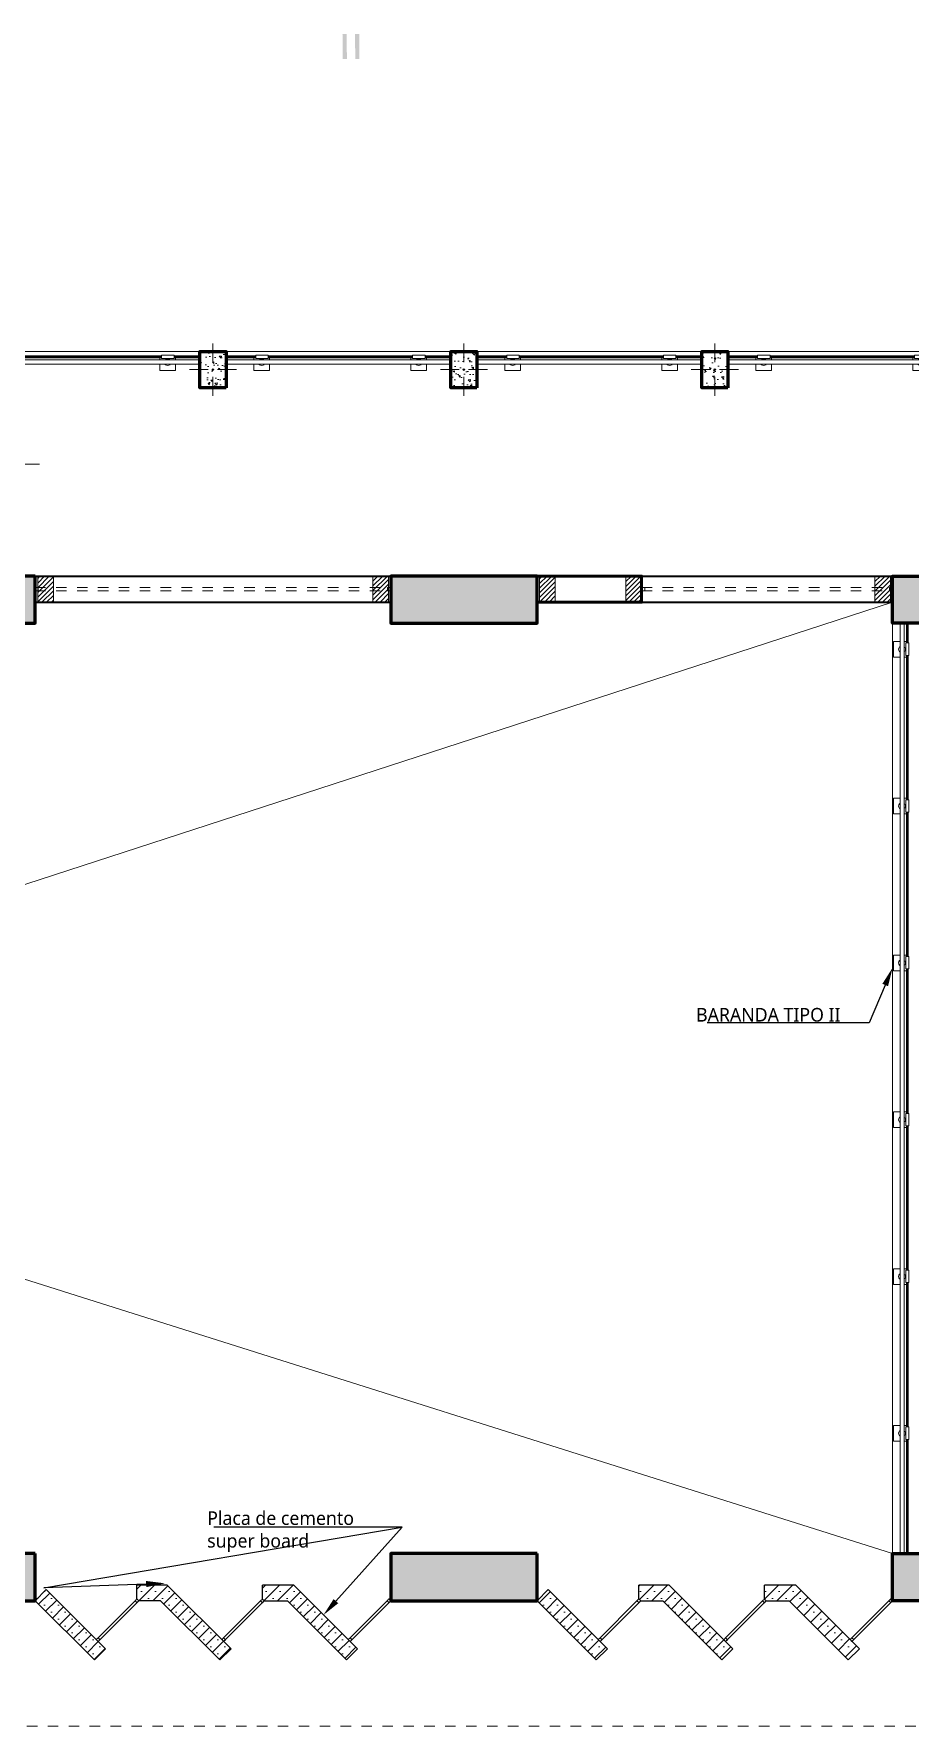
# Model space of a CAD drawing. Header units: metres. Extents: x 28 to 239, y -1 to 113.
# Drawn here: x 73.01 to 81.39, y 33.1 to 49.29 of the extents above; entities that cross this region are included whole.
import ezdxf
from ezdxf import colors
from ezdxf.entities.mleader import LeaderData, LeaderLine
from ezdxf.math import Vec2, Vec3

# ---------------------------------------------------------------- set-up
doc = ezdxf.new("R2010")
doc.units = ezdxf.units.M
doc.linetypes.add('DASHED2', pattern=[0.375, 0.25, -0.125])
doc.linetypes.add('HIDDEN2', pattern=[0.1875, 0.125, -0.0625])
doc.layers.add('01', color=7, linetype='Continuous', lineweight=5, true_color=0xcc6600)
for name, color, linetype, lineweight in [('A-FLOR-HRAL', 11, 'Continuous', 9), ('ArchiCAD Windows_Pen_No__3', 150, 'Continuous', 0), ('COLUMNAS 50', 32, 'Continuous', 70), ('COLUMNETASSS', 211, 'Continuous', 20), ('Equipamiento SR', 23, 'Continuous', 0), ('GRAFO 0 BLANCO', 7, 'Continuous', 0), ('letras sr', 7, 'Continuous', 5), ('muro bajo', 191, 'Continuous', 40), ('Muros el', 144, 'Continuous', 60), ('proyecciones', 1, 'DASHED2', 5), ('TABIQUERIA DE DRYWALL', 221, 'Continuous', 30), ('TEXTO 100', 7, 'Continuous', 20), ('texturas 1', 251, 'Continuous', 5), ('Vanos', 140, 'Continuous', 5)]:
    doc.layers.add(name, color=color, linetype=linetype, lineweight=lineweight)
doc.styles.add('Generales', font='trebuc.ttf', dxfattribs={"height": 0.1})
pattern_1 = [(45, (-85.06389, 100.61182), (-0.06629126, 0.06629126), []), (45, (-84.9976, 100.61182), (-0.06629126, 0.06629126), [0, -0.09375])]

# ---------------------------------------------------------------- blocks, each defined once
blk = doc.blocks.new('columna pasillos')
at = {"layer": 'GRAFO 0 BLANCO'}
h = blk.add_hatch(dxfattribs=at)
h.set_pattern_fill('AR-CONC', color=256, scale=0.024, angle=-90)
h.set_pattern_definition([(320, (0, 0), (-0.015060515, -0.17214244), [0.018, -0.198]), (265, (0, 0), (0.18052611, 0.03330032), [0.0144, -0.1584]), (10.45144, (-0.00126, -0.01435), (0.1654656, -0.13884213), [0.01529765, -0.16827411]), (316.1842, (0.048, -7e-10), (-0.03972463, -0.25613792), [0.027, -0.297]), (6.63563, (0.0447, -0.02134), (0.23378846, -0.22431887), [0.02294648, -0.2524113]), (261.18416, (0.048, -7e-10), (0.23378846, -0.22431887), [0.0216, -0.2376]), (291, (0.036, -0.024), (-0.096628536, -0.14325769), [0.018, -0.198]), (236, (0.036, -0.024), (0.17403601, -0.05839568), [0.0144, -0.1584]), (341.45144, (0.02795, -0.03594), (0.07740747, -0.20165337), [0.01529765, -0.16827411]), (307.5, (0, 0), (0.079894525, -0.002918366), [0, -0.15648, 0, -0.1608, 0, -0.159]), (277.5, (0, 0), (0.09465881, -0.06313669), [0, -0.09168, 0, -0.15288, 0, -0.0606]), (237.5, (7e-10, 0.05352), (-0.005413171, -0.128117385), [0, -0.06, 0, -0.1872, 0, -0.2484]), (227.5, (1e-09, 0.07752), (0.024025194, -0.13996468), [0, -0.078, 0, -0.12432, 0, -0.1764])])
h.paths.add_polyline_path([(-235.535, 35.024), (-235.785, 35.024), (-235.785, 34.674), (-235.535, 34.674)])
h.paths.add_polyline_path([(-235.651, 34.849, -1), (-235.668, 34.849, -1)], flags=16)
at = {"layer": 'COLUMNAS 50', "color": 1, "linetype": 'Continuous', "lineweight": 9}
for p, q in [((-235.66, 35.099), (-235.66, 34.919)), ((-235.705, 34.849), (-235.885, 34.849)), ((-235.615, 34.849), (-235.435, 34.849)), ((-235.66, 34.779), (-235.66, 34.599))]:
    blk.add_line(p, q, dxfattribs=at)
at = {"layer": 'COLUMNAS 50', "linetype": 'Continuous'}
blk.add_lwpolyline([(-235.785, 35.024), (-235.535, 35.024), (-235.535, 34.674), (-235.785, 34.674)], close=True, dxfattribs=at)
at = {"layer": 'COLUMNAS 50', "color": 1, "linetype": 'Continuous', "lineweight": 9}
blk.add_circle((-235.66, 34.849), 0.00871, dxfattribs=at)
blk.add_point((-235.66, 34.849), dxfattribs=at)
blk = doc.blocks.new('A$C193A7AE6')
at = {"layer": '01', "true_color": 0x636466}
h = blk.add_hatch(dxfattribs=at)
h.set_pattern_fill('ANSI31', color=251, scale=0.01, angle=-90)
h.set_pattern_definition([(315, (-134.044802, -149.728226), (0.0224506403, 0.0224506403), [])])
h.paths.add_polyline_path([(0, 0.15), (0, 0), (0.25, 0), (0.25, 0.15)])
at = {"layer": 'COLUMNETASSS'}
blk.add_lwpolyline([(0, 0.15), (0, 0), (0.25, 0), (0.25, 0.15)], close=True, dxfattribs=at)
blk = doc.blocks.new('Barandilla - 50 x 12mm-V42-Nivel 2')
at = {"layer": 'A-FLOR-HRAL'}
for p, q in [((-27, 93), (-88, 93)), ((-88, 93), (-88, 18)), ((-88, 18), (-88, -57)), ((34, 93), (13, 93)), ((25, 3), (25, 34)), ((27, 79), (57, 79)), ((27, 79), (27, -40)), ((57, 79), (57, -40)), ((-88, -57), (-27, -57)), ((13, -57), (34, -57)), ((57, -40), (27, -40))]:
    blk.add_line(p, q, dxfattribs=at)
for centre, radius, start, end in [((-1, 18), 39.4, 144.0345, 215.4043), ((-19, -78), 120, 93.541, 96.3187), ((-19, -78), 120, 68.282, 74.1525), ((-18, 114), 120, 285.3761, 291.1568), ((-18, 114), 120, 263.1201, 266.0125)]:
    blk.add_arc(centre, radius, start, end, dxfattribs=at)
blk = doc.blocks.new('Barandilla - 50 x 12mm-V43-Nivel 2')
at = {"layer": 'A-FLOR-HRAL'}
for p, q in [((-27, 93), (-88, 93)), ((-88, 93), (-88, 18)), ((-88, 18), (-88, -57)), ((34, 93), (13, 93)), ((25, 3), (25, 34)), ((27, 79), (57, 79)), ((27, 79), (27, -40)), ((57, 79), (57, -40)), ((-88, -57), (-27, -57)), ((13, -57), (34, -57)), ((57, -40), (27, -40))]:
    blk.add_line(p, q, dxfattribs=at)
for centre, radius, start, end in [((-1, 18), 39.4, 144.0345, 215.4043), ((-19, -78), 120, 93.584, 96.3187), ((-19, -78), 120, 68.282, 74.2092), ((-18, 114), 120, 285.3254, 291.1568), ((-18, 114), 120, 263.1201, 265.9625)]:
    blk.add_arc(centre, radius, start, end, dxfattribs=at)
blk = doc.blocks.new('Barandilla - Barandilla-595900-Nivel 2')
at = {"layer": 'A-FLOR-HRAL'}
for p, q in [((69837, 37914), (70121, 37914)), ((69837, 37906), (70121, 37906)), ((69837, 37904), (70121, 37904)), ((69837, 37896), (70121, 37896)), ((70240, 37914), (71621, 37914)), ((70240, 37906), (71621, 37906)), ((70240, 37904), (71621, 37904)), ((70240, 37896), (71621, 37896)), ((71740, 37914), (71985, 37914)), ((71740, 37906), (71985, 37906)), ((71740, 37904), (71985, 37904)), ((71740, 37896), (71985, 37896)), ((71985, 37914), (71985, 37906)), ((71985, 37906), (71985, 37904)), ((71985, 37904), (71985, 37896)), ((71985, 37875), (69837, 37875)), ((69837, 37835), (71985, 37835)), ((71985, 37875), (71985, 37835))]:
    blk.add_line(p, q, dxfattribs=at)
at = {"extrusion": (0, 0, -1), "zscale": -1, "rotation": 90.00000000000021}
for name, p in [('Barandilla - 50 x 12mm-V43-Nivel 2', (-70161, 37862)), ('Barandilla - 50 x 12mm-V42-Nivel 2', (-71661, 37862))]:
    blk.add_blockref(name, p, dxfattribs=at)
blk = doc.blocks.new('Barandilla - Barandilla-595917-Nivel 2')
at = {"layer": 'A-FLOR-HRAL'}
for p, q in [((67437, 37914), (67721, 37914)), ((67437, 37906), (67721, 37906)), ((67437, 37904), (67721, 37904)), ((67437, 37896), (67721, 37896)), ((67840, 37914), (69221, 37914)), ((67840, 37906), (69221, 37906)), ((67840, 37904), (69221, 37904)), ((67840, 37896), (69221, 37896)), ((69340, 37914), (69585, 37914)), ((69340, 37906), (69585, 37906)), ((69340, 37904), (69585, 37904)), ((69340, 37896), (69585, 37896)), ((69585, 37914), (69585, 37906)), ((69585, 37906), (69585, 37904)), ((69585, 37904), (69585, 37896)), ((69585, 37875), (67437, 37875)), ((67437, 37835), (69585, 37835)), ((69585, 37875), (69585, 37835))]:
    blk.add_line(p, q, dxfattribs=at)
at = {"extrusion": (0, 0, -1), "zscale": -1, "rotation": 90.00000000000021}
for name, p in [('Barandilla - 50 x 12mm-V43-Nivel 2', (-67761, 37862)), ('Barandilla - 50 x 12mm-V42-Nivel 2', (-69261, 37862))]:
    blk.add_blockref(name, p, dxfattribs=at)
blk = doc.blocks.new('Barandilla - Barandilla-595934-Nivel 2')
at = {"layer": 'A-FLOR-HRAL'}
for p, q in [((65037, 37914), (65321, 37914)), ((65037, 37906), (65321, 37906)), ((65037, 37904), (65321, 37904)), ((65037, 37896), (65321, 37896)), ((65440, 37914), (66821, 37914)), ((65440, 37906), (66821, 37906)), ((65440, 37904), (66821, 37904)), ((65440, 37896), (66821, 37896)), ((66940, 37914), (67185, 37914)), ((66940, 37906), (67185, 37906)), ((66940, 37904), (67185, 37904)), ((66940, 37896), (67185, 37896)), ((67185, 37914), (67185, 37906)), ((67185, 37906), (67185, 37904)), ((67185, 37904), (67185, 37896)), ((67185, 37875), (65037, 37875)), ((65037, 37835), (67185, 37835)), ((67185, 37875), (67185, 37835))]:
    blk.add_line(p, q, dxfattribs=at)
at = {"extrusion": (0, 0, -1), "zscale": -1, "rotation": 90.00000000000021}
for name, p in [('Barandilla - 50 x 12mm-V43-Nivel 2', (-65361, 37862)), ('Barandilla - 50 x 12mm-V42-Nivel 2', (-66861, 37862))]:
    blk.add_blockref(name, p, dxfattribs=at)
blk = doc.blocks.new('Barandilla - Barandilla-595951-Nivel 2')
at = {"layer": 'A-FLOR-HRAL'}
for p, q in [((62637, 37914), (62921, 37914)), ((62637, 37906), (62921, 37906)), ((62637, 37904), (62921, 37904)), ((62637, 37896), (62921, 37896)), ((63040, 37914), (64421, 37914)), ((63040, 37906), (64421, 37906)), ((63040, 37904), (64421, 37904)), ((63040, 37896), (64421, 37896)), ((64540, 37914), (64785, 37914)), ((64540, 37906), (64785, 37906)), ((64540, 37904), (64785, 37904)), ((64540, 37896), (64785, 37896)), ((64785, 37914), (64785, 37906)), ((64785, 37906), (64785, 37904)), ((64785, 37904), (64785, 37896)), ((64785, 37875), (62637, 37875)), ((62637, 37835), (64785, 37835)), ((64785, 37875), (64785, 37835))]:
    blk.add_line(p, q, dxfattribs=at)
at = {"extrusion": (0, 0, -1), "zscale": -1, "rotation": 90.00000000000021}
for name, p in [('Barandilla - 50 x 12mm-V43-Nivel 2', (-62961, 37862)), ('Barandilla - 50 x 12mm-V42-Nivel 2', (-64461, 37862))]:
    blk.add_blockref(name, p, dxfattribs=at)
blk = doc.blocks.new('Barandilla - 50 x 12mm-V44-Nivel 2')
at = {"layer": 'A-FLOR-HRAL'}
for p, q in [((-27, 93), (-88, 93)), ((-88, 93), (-88, 18)), ((-88, 18), (-88, -57)), ((34, 93), (13, 93)), ((25, 3), (25, 34)), ((27, 79), (57, 79)), ((27, 79), (27, -40)), ((57, 79), (57, -40)), ((-88, -57), (-27, -57)), ((13, -57), (34, -57)), ((57, -40), (27, -40))]:
    blk.add_line(p, q, dxfattribs=at)
for centre, radius, start, end in [((-1, 18), 39.4, 144.0345, 215.4043), ((-19, -78), 120, 93.5631, 96.3187), ((-19, -78), 120, 68.282, 74.1746), ((-18, 114), 120, 285.3505, 291.1568), ((-18, 114), 120, 263.1201, 265.9877)]:
    blk.add_arc(centre, radius, start, end, dxfattribs=at)
blk = doc.blocks.new('Barandilla - 50 x 12mm-V8-Nivel 2')
at = {"layer": 'A-FLOR-HRAL'}
for p, q in [((-27, 93), (-88, 93)), ((-88, 93), (-88, 18)), ((-88, 18), (-88, -57)), ((34, 93), (13, 93)), ((25, 3), (25, 34)), ((27, 79), (57, 79)), ((27, 79), (27, -40)), ((57, 79), (57, -40)), ((-88, -57), (-27, -57)), ((13, -57), (34, -57)), ((57, -40), (27, -40))]:
    blk.add_line(p, q, dxfattribs=at)
for centre, radius, start, end in [((-1, 18), 39.4, 144.0345, 215.4043), ((-19, -78), 120, 93.584, 96.3187), ((-19, -78), 120, 68.282, 74.1525), ((-18, 114), 120, 285.3761, 291.1568), ((-18, 114), 120, 263.1201, 265.9625)]:
    blk.add_arc(centre, radius, start, end, dxfattribs=at)
blk = doc.blocks.new('Barandilla - Barandilla-596281-Nivel 2')
at = {"layer": 'A-FLOR-HRAL'}
for p, q in [((44629, 57249), (44629, 53713)), ((44669, 53713), (44669, 57249)), ((44690, 57060), (44690, 57249)), ((44698, 57060), (44698, 57249)), ((44700, 57060), (44700, 57249)), ((44708, 57060), (44708, 57249)), ((44690, 55560), (44690, 56942)), ((44698, 55560), (44698, 56942)), ((44700, 55560), (44700, 56942)), ((44708, 55560), (44708, 56942)), ((44690, 54060), (44690, 55442)), ((44698, 54060), (44698, 55442)), ((44700, 54060), (44700, 55442)), ((44708, 54060), (44708, 55442)), ((44690, 53713), (44690, 53942)), ((44698, 53713), (44698, 53942)), ((44700, 53713), (44700, 53942)), ((44708, 53713), (44708, 53942))]:
    blk.add_line(p, q, dxfattribs=at)
for name, p in [('Barandilla - 50 x 12mm-V44-Nivel 2', (44656, 56981)), ('Barandilla - 50 x 12mm-V8-Nivel 2', (44656, 55481)), ('Barandilla - 50 x 12mm-V8-Nivel 2', (44656, 53981))]:
    blk.add_blockref(name, p)

msp = doc.modelspace()

# ---------------------------------------------------------------- hatches: boundary and pattern name
at = {"true_color": 0xc7c8ca}
h = msp.add_hatch(color=9, dxfattribs=at)
h.paths.add_polyline_path([(75.957, 49.285), (75.997, 49.285), (75.999, 49.045), (75.959, 49.045)])
h.paths.add_polyline_path([(76.077, 49.286), (76.117, 49.286), (76.119, 49.046), (76.079, 49.046)])
at = {"layer": 'GRAFO 0 BLANCO', "true_color": 0x939598}
h = msp.add_hatch(color=252, dxfattribs=at)
h.dxf.hatch_style = 1
h.paths.add_polyline_path([(73.018, 43.649), (73.018, 44.099), (71.618, 44.099), (71.618, 43.649)])
h = msp.add_hatch(color=252, dxfattribs=at)
h.dxf.hatch_style = 1
h.paths.add_polyline_path([(77.818, 43.649), (77.818, 44.099), (76.418, 44.099), (76.418, 43.649)])
h = msp.add_hatch(color=252, dxfattribs=at)
h.dxf.hatch_style = 1
h.paths.add_polyline_path([(81.218, 43.649), (81.218, 44.099), (82.618, 44.099), (82.618, 43.649), (82.068, 43.649), (82.068, 43.249), (81.768, 43.249), (81.768, 43.649)])
h = msp.add_hatch(color=252, dxfattribs=at)
h.dxf.hatch_style = 1
h.paths.add_polyline_path([(82.618, 34.748), (82.618, 34.298), (81.218, 34.298), (81.218, 34.748), (81.768, 34.748), (81.768, 35.148), (82.068, 35.148), (82.068, 34.748)])
h = msp.add_hatch(color=252, dxfattribs=at)
h.dxf.hatch_style = 1
h.paths.add_polyline_path([(73.018, 34.298), (73.018, 34.748), (71.618, 34.748), (71.618, 34.298)])
h = msp.add_hatch(color=252, dxfattribs=at)
h.dxf.hatch_style = 1
h.paths.add_polyline_path([(77.818, 34.298), (77.818, 34.748), (76.418, 34.748), (76.418, 34.298)])
at = {"layer": 'texturas 1'}
h = msp.add_hatch(dxfattribs=at)
h.set_pattern_fill('SACNCR', color=256)
h.set_pattern_definition(pattern_1)
h.paths.add_polyline_path([(73.124, 34.404), (73.018, 34.298), (73.018, 34.298), (73.584, 33.732), (73.69, 33.838)])
h.paths.add_polyline_path([(75.192, 34.446), (75.192, 34.314), (75.209, 34.296), (75.43, 34.296), (75.994, 33.732), (76.1, 33.838), (75.492, 34.446)])
h.paths.add_polyline_path([(73.991, 34.446), (73.991, 34.315), (74.009, 34.296), (74.219, 34.296), (74.785, 33.731), (74.891, 33.837), (74.281, 34.446)])
h = msp.add_hatch(dxfattribs=at)
h.set_pattern_fill('SACNCR', color=256)
h.set_pattern_definition(pattern_1)
h.paths.add_polyline_path([(77.924, 34.404), (77.818, 34.298), (77.818, 34.298), (78.384, 33.732), (78.49, 33.838)])
h.paths.add_polyline_path([(79.585, 33.731), (79.691, 33.837), (79.231, 34.296), (79.231, 34.084)])
h.paths.add_polyline_path([(79.992, 34.446), (79.992, 34.314), (80.009, 34.296), (80.23, 34.296), (80.794, 33.732), (80.9, 33.838), (80.292, 34.446)])
h.paths.add_polyline_path([(78.791, 34.446), (78.791, 34.315), (78.809, 34.296), (79.019, 34.296), (79.231, 34.084), (79.231, 34.296), (79.081, 34.446)])

# ---------------------------------------------------------------- linework, layer by layer
at = {"layer": 'A-FLOR-HRAL'}
for p, q in [((81.29, 37.649), (81.29, 34.748)), ((81.33, 34.748), (81.33, 37.649)), ((81.35, 37.46), (81.35, 37.649)), ((81.358, 37.46), (81.358, 37.649)), ((81.36, 37.46), (81.36, 37.649)), ((81.368, 37.46), (81.368, 37.649)), ((81.35, 35.96), (81.35, 37.341)), ((81.358, 35.96), (81.358, 37.341)), ((81.36, 35.96), (81.36, 37.341)), ((81.368, 35.96), (81.368, 37.341)), ((81.35, 34.748), (81.35, 35.841)), ((81.358, 34.748), (81.358, 35.841)), ((81.36, 34.748), (81.36, 35.841)), ((81.368, 34.748), (81.368, 35.841))]:
    msp.add_line(p, q, dxfattribs=at)
at = {"layer": 'ArchiCAD Windows_Pen_No__3', "linetype": 'Continuous'}
for p, q in [((74.009, 34.297), (73.62, 33.908)), ((73.973, 34.297), (73.62, 33.944)), ((73.991, 34.315), (73.973, 34.297)), ((73.973, 34.297), (73.991, 34.28)), ((73.991, 34.28), (74.009, 34.297)), ((75.209, 34.296), (74.82, 33.908)), ((75.174, 34.296), (74.82, 33.943)), ((75.192, 34.314), (75.174, 34.296)), ((75.174, 34.296), (75.192, 34.279)), ((75.192, 34.279), (75.209, 34.296)), ((76.418, 34.298), (76.029, 33.909)), ((76.383, 34.298), (76.029, 33.944)), ((76.4, 34.316), (76.383, 34.298)), ((76.383, 34.298), (76.4, 34.28)), ((76.418, 34.298), (76.4, 34.316)), ((78.809, 34.297), (78.42, 33.908)), ((78.773, 34.297), (78.42, 33.944)), ((78.791, 34.315), (78.773, 34.297)), ((78.773, 34.297), (78.791, 34.28)), ((78.791, 34.28), (78.809, 34.297)), ((80.009, 34.296), (79.62, 33.908)), ((79.974, 34.296), (79.62, 33.943)), ((79.992, 34.314), (79.974, 34.296)), ((79.974, 34.296), (79.992, 34.279)), ((79.992, 34.279), (80.009, 34.296)), ((81.218, 34.298), (80.829, 33.909)), ((81.183, 34.298), (80.829, 33.944)), ((81.2, 34.316), (81.183, 34.298)), ((81.183, 34.298), (81.2, 34.28)), ((81.218, 34.298), (81.2, 34.316)), ((73.62, 33.944), (73.602, 33.926)), ((73.602, 33.926), (73.62, 33.908)), ((73.62, 33.944), (73.637, 33.926)), ((73.62, 33.908), (73.637, 33.926)), ((74.82, 33.943), (74.803, 33.925)), ((74.838, 33.925), (74.82, 33.943)), ((74.82, 33.908), (74.838, 33.925)), ((76.029, 33.944), (76.011, 33.927)), ((76.029, 33.909), (76.011, 33.927)), ((76.047, 33.927), (76.029, 33.944)), ((76.029, 33.909), (76.047, 33.927)), ((78.42, 33.944), (78.402, 33.926)), ((78.402, 33.926), (78.42, 33.908)), ((78.42, 33.944), (78.437, 33.926)), ((78.42, 33.908), (78.437, 33.926)), ((79.62, 33.943), (79.603, 33.925)), ((79.638, 33.925), (79.62, 33.943)), ((79.62, 33.908), (79.638, 33.925)), ((80.829, 33.944), (80.811, 33.927)), ((80.829, 33.909), (80.811, 33.927)), ((80.847, 33.927), (80.829, 33.944)), ((80.829, 33.909), (80.847, 33.927))]:
    msp.add_line(p, q, dxfattribs=at)
at = {"layer": 'COLUMNAS 50', "linetype": 'Continuous'}
for points in [[(73.018, 44.099), (71.618, 44.099), (71.618, 43.649), (73.018, 43.649)], [(77.818, 44.099), (76.418, 44.099), (76.418, 43.649), (77.818, 43.649)], [(81.768, 43.649), (81.218, 43.649), (81.218, 44.099), (82.618, 44.099), (82.618, 43.649), (82.068, 43.649), (82.068, 43.249), (81.768, 43.249)], [(82.068, 34.748), (82.618, 34.748), (82.618, 34.298), (81.218, 34.298), (81.218, 34.748), (81.768, 34.748), (81.768, 35.148), (82.068, 35.148)], [(73.018, 34.748), (71.618, 34.748), (71.618, 34.298), (73.018, 34.298)], [(77.818, 34.748), (76.418, 34.748), (76.418, 34.298), (77.818, 34.298)]]:
    msp.add_lwpolyline(points, close=True, dxfattribs=at)
at = {"layer": 'Equipamiento SR'}
for p, q in [((53.243, 34.748), (81.218, 43.849)), ((53.243, 43.599), (81.218, 34.748))]:
    msp.add_line(p, q, dxfattribs=at)
msp.add_lwpolyline([(81.218, 43.649), (81.218, 34.748)], dxfattribs=at)
at = {"layer": 'GRAFO 0 BLANCO'}
msp.add_line((86.589, 46.249), (53.243, 46.249), dxfattribs=at)
at = {"layer": 'muro bajo', "linetype": 'Continuous'}
for p, q in [((73.018, 44.099), (76.418, 44.099)), ((78.818, 44.099), (81.218, 44.099))]:
    msp.add_line(p, q, dxfattribs=at)
for points in [[(73.018, 43.849), (76.418, 43.849)], [(77.818, 43.849), (81.218, 43.849)]]:
    msp.add_lwpolyline(points, dxfattribs=at)
at = {"layer": 'Muros el', "ltscale": 0.05}
msp.add_lwpolyline([(77.818, 44.099), (78.818, 44.099), (78.818, 43.849), (77.818, 43.849)], dxfattribs=at)
at = {"layer": 'proyecciones', "linetype": 'HIDDEN2', "ltscale": 0.5}
msp.add_lwpolyline([(86.839, 34.298), (86.839, 33.098), (52.993, 33.098), (52.993, 34.298)], dxfattribs=at)
at = {"layer": 'TABIQUERIA DE DRYWALL'}
for p, q in [((73.991, 34.315), (73.991, 34.446)), ((75.192, 34.314), (75.192, 34.446)), ((78.791, 34.315), (78.791, 34.446)), ((79.992, 34.314), (79.992, 34.446)), ((74.009, 34.297), (73.991, 34.315)), ((75.209, 34.296), (75.192, 34.314)), ((78.809, 34.297), (78.791, 34.315))]:
    msp.add_line(p, q, dxfattribs=at)
for points in [[(73.124, 34.404), (73.018, 34.298)], [(73.124, 34.404), (73.69, 33.838)], [(73.69, 33.838), (73.124, 34.404)], [(74.281, 34.446), (73.991, 34.446)], [(74.891, 33.837), (74.281, 34.446)], [(75.492, 34.446), (75.192, 34.446)], [(76.1, 33.838), (75.492, 34.446)], [(77.924, 34.404), (78.49, 33.838), (77.924, 34.404), (77.818, 34.298), (78.384, 33.732), (78.49, 33.838)], [(78.808, 34.296), (79.019, 34.296), (79.585, 33.731), (79.691, 33.837), (79.081, 34.446), (78.791, 34.446)], [(79.992, 34.314), (80.009, 34.296), (80.23, 34.296), (80.794, 33.732), (80.9, 33.838), (80.292, 34.446), (79.992, 34.446)], [(73.018, 34.298), (73.584, 33.732)], [(74.218, 34.296), (74.008, 34.296)], [(74.218, 34.298), (74.785, 33.731)], [(75.209, 34.296), (75.43, 34.296)], [(75.43, 34.296), (75.994, 33.732)], [(73.584, 33.732), (73.69, 33.838)], [(74.785, 33.731), (74.891, 33.837)], [(75.994, 33.732), (76.1, 33.838)]]:
    msp.add_lwpolyline(points, dxfattribs=at)
at = {"layer": 'TEXTO 100', "color": 7, "ltscale": 1.3}
msp.add_lwpolyline([(70.729, 45.169), (73.059, 45.169), (71.049, 45.169), (71.049, 45.49), (71.049, 44.849)], dxfattribs=at)
at = {"layer": 'Vanos', "color": 7, "linetype": 'DASHED2', "ltscale": 0.3}
for p, q in [((73.018, 43.989), (76.418, 43.989)), ((73.018, 43.959), (76.418, 43.959)), ((78.818, 43.989), (81.168, 43.989)), ((78.818, 43.959), (81.168, 43.959))]:
    msp.add_line(p, q, dxfattribs=at)
at = {"layer": 'Vanos'}
for points in [[(73.018, 43.959), (73.048, 43.959), (73.048, 43.989), (73.018, 43.989)], [(76.388, 43.959), (76.418, 43.959), (76.418, 43.989), (76.388, 43.989)], [(78.818, 43.959), (78.848, 43.959), (78.848, 43.989), (78.818, 43.989)], [(81.188, 43.959), (81.218, 43.959), (81.218, 43.989), (81.188, 43.989)]]:
    msp.add_lwpolyline(points, close=True, dxfattribs=at)

# ---------------------------------------------------------------- block references
at = {"xscale": 0.001, "yscale": 0.001, "zscale": 0.001}
for name, p in [('Barandilla - 50 x 12mm-V44-Nivel 2', (81.316, 37.381)), ('Barandilla - 50 x 12mm-V8-Nivel 2', (81.316, 35.881))]:
    msp.add_blockref(name, p, dxfattribs=at)
at = {"layer": 'A-FLOR-HRAL', "xscale": 0.001, "yscale": 0.001, "zscale": 0.001}
for name, p in [('Barandilla - Barandilla-595951-Nivel 2', (9.806, 8.292)), ('Barandilla - Barandilla-595934-Nivel 2', (9.806, 8.292)), ('Barandilla - Barandilla-595917-Nivel 2', (9.806, 8.292)), ('Barandilla - Barandilla-595900-Nivel 2', (9.806, 8.292)), ('Barandilla - Barandilla-596281-Nivel 2', (36.66, -13.6)), ('Barandilla - Barandilla-596281-Nivel 2', (36.66, -16.6))]:
    msp.add_blockref(name, p, dxfattribs=at)
at = {"layer": 'COLUMNAS 50', "rotation": 180}
for p in [(-160.942, 80.923), (-158.542, 80.923), (-156.142, 80.923)]:
    msp.add_blockref('columna pasillos', p, dxfattribs=at)
at = {"layer": 'Vanos', "rotation": 270}
for p in [(73.042, 44.099), (76.248, 44.099), (77.842, 44.099), (78.668, 44.099), (81.048, 44.099)]:
    msp.add_blockref('A$C193A7AE6', p, dxfattribs=at)

# ---------------------------------------------------------------- leaders
at = {"layer": 'letras sr'}
ml = msp.add_multileader_mtext('Standard', dxfattribs=at)
ml.set_content('{\\H1.13043x;BARANDA TIPO II} ', color=256, style='Generales')
ml.set_leader_properties()
ml.build(insert=Vec2(0, 0))
ml.multileader.update_dxf_attribs({"text_right_attachment_type": 6, "dogleg_length": 0.36, "arrow_head_size": 0.18})
ctx = ml.context
ctx.base_point, ctx.char_height, ctx.arrow_head_size, ctx.landing_gap_size, ctx.plane_origin = Vec3(79.33, 39.909), 0.115, 0.18, 0.09, Vec3(78.86, 41.248)
ctx.right_attachment, ctx.text_align_type = 6, 2
notes = []
notes.append((ctx, [(1, (1, 1, 0), (80.993, 39.827), (-1, 0), 0.183, [(0, [(81.218, 40.353)], 0, [])])]))
ctx.mtext.insert, ctx.mtext.alignment, ctx.mtext.flow_direction = Vec3(80.72, 39.968), 3, 5
ml = msp.add_multileader_mtext('Standard', dxfattribs=at)
ml.set_content('{\\H1.13043x;Placa de cemento \\Psuper board\\H0.76924x; }', color=256, style='Generales')
ml.set_leader_properties()
ml.build(insert=Vec2(0, 0))
ml.multileader.update_dxf_attribs({"text_right_attachment_type": 6, "dogleg_length": 0.36, "arrow_head_size": 0.18})
ctx = ml.context
ctx.base_point, ctx.char_height, ctx.arrow_head_size, ctx.landing_gap_size, ctx.plane_origin = Vec3(74.573, 35.077), 0.115, 0.18, 0.09, Vec3(73.786, 36.421)
ctx.right_attachment = 6
notes.append((ctx, [(1, (1, 1, 0), (76.528, 35.001), (-1, 0), 0.36, [(1, [(74.259, 34.464), (73.102, 34.421)], 0, []), (2, [(75.774, 34.16)], 0, [])])]))
ctx.mtext.insert, ctx.mtext.flow_direction = Vec3(74.663, 35.153), 5
for ctx, leaders in notes:
    for number, flags, end, landing, length, lines in leaders:
        leader = LeaderData()
        leader.index, (leader.has_last_leader_line, leader.has_dogleg_vector, leader.attachment_direction) = number, flags
        leader.last_leader_point, leader.dogleg_vector, leader.dogleg_length = Vec3(end), Vec3(landing), length
        for number, points, colour, breaks in lines:
            line = LeaderLine()
            line.index, line.vertices, line.color, line.breaks = number, Vec3.list(points), colors.encode_raw_color(colour), breaks
            leader.lines.append(line)
        ctx.leaders.append(leader)

doc.saveas('drawing.dxf')
